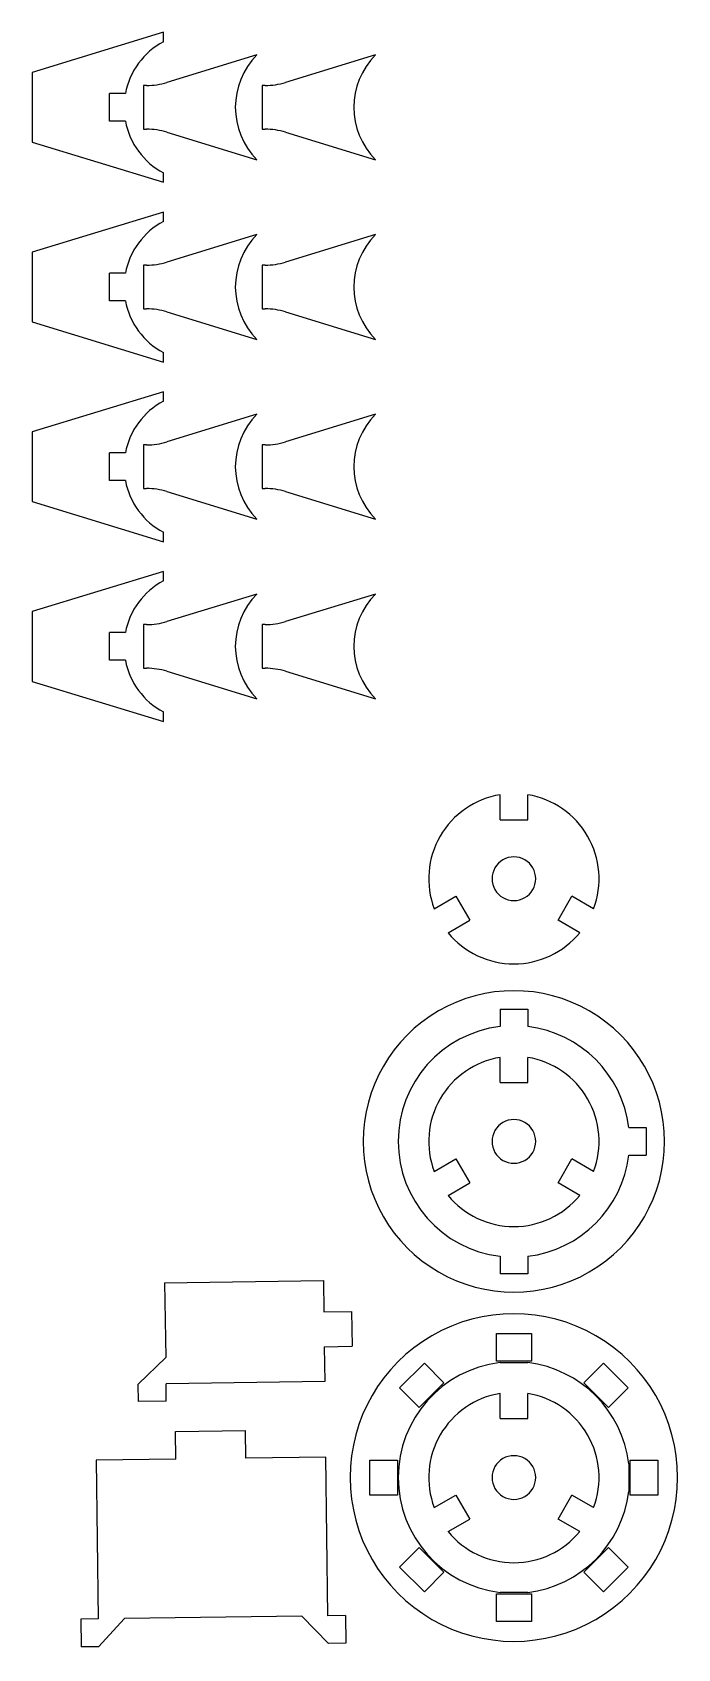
# Model space of a CAD drawing. Extents: x 4 to 214, y 15 to 316.
# Drawn here: x 138.8 to 212.7, y 129.5 to 314.6 of the extents above; entities that cross this region are included whole.
import ezdxf

# ---------------------------------------------------------------- set-up
doc = ezdxf.new("R2010")
doc.units = 0
doc.layers.get('0').update_dxf_attribs({"linetype": 'CONTINUOUS'})
doc.layers.add('02___PRT_ALL_AXES', color=7, linetype='CONTINUOUS')

msp = doc.modelspace()

# ---------------------------------------------------------------- linework, layer by layer
at = {"color": 7}
for points in [[(153.846922, 314.569325), (138.846921, 309.983365)], [(153.846922, 313.483365), (153.846922, 314.569325)], [(164.569507, 311.983365), (154.264888, 308.832927)], [(178.142773, 311.983365), (167.838154, 308.832927)], [(138.846921, 309.983365), (138.846921, 301.983365)], [(147.676921, 304.395865), (147.676921, 307.570865)], [(149.496481, 307.570865), (147.676921, 307.570865)], [(151.925912, 308.483365), (151.590302, 308.483365)], [(151.590302, 308.483365), (151.590302, 303.483365)], [(165.499181, 308.483365), (165.163571, 308.483365)], [(165.163571, 308.483365), (165.163571, 303.483365)], [(149.496481, 304.395865), (147.676921, 304.395865)], [(138.846921, 301.983365), (153.846922, 297.397405)], [(151.590302, 303.483365), (151.925912, 303.483365)], [(154.264888, 303.133803), (164.569507, 299.983365)], [(165.163571, 303.483365), (165.499181, 303.483365)], [(167.838154, 303.133803), (178.142773, 299.983365)], [(153.846922, 297.397405), (153.846922, 298.483365)], [(153.846922, 293.995325), (138.846921, 289.409365)], [(153.846922, 292.909365), (153.846922, 293.995325)], [(164.569507, 291.409365), (154.264888, 288.258927)], [(178.142773, 291.409365), (167.838154, 288.258927)], [(138.846921, 289.409365), (138.846921, 281.409365)], [(149.496481, 286.996865), (147.676921, 286.996865)], [(147.676921, 283.821865), (147.676921, 286.996865)], [(151.925912, 287.909365), (151.590302, 287.909365)], [(151.590302, 287.909365), (151.590302, 282.909365)], [(165.499181, 287.909365), (165.163571, 287.909365)], [(165.163571, 287.909365), (165.163571, 282.909365)], [(149.496481, 283.821865), (147.676921, 283.821865)], [(138.846921, 281.409365), (153.846922, 276.823405)], [(151.590302, 282.909365), (151.925912, 282.909365)], [(154.264888, 282.559803), (164.569507, 279.409365)], [(165.163571, 282.909365), (165.499181, 282.909365)], [(167.838154, 282.559803), (178.142773, 279.409365)], [(153.846922, 276.823405), (153.846922, 277.909365)], [(153.846922, 273.421325), (138.846921, 268.835364)], [(153.846922, 272.335365), (153.846922, 273.421325)], [(164.569507, 270.835365), (154.264888, 267.684927)], [(178.142773, 270.835365), (167.838154, 267.684927)], [(138.846921, 268.835364), (138.846921, 260.835366)], [(151.925912, 267.335364), (151.590302, 267.335364)], [(151.590302, 267.335364), (151.590302, 262.335366)], [(165.499181, 267.335364), (165.163571, 267.335364)], [(165.163571, 267.335364), (165.163571, 262.335366)], [(149.496481, 266.422863), (147.676921, 266.422863)], [(147.676921, 263.247863), (147.676921, 266.422863)], [(149.496481, 263.247863), (147.676921, 263.247863)], [(151.590302, 262.335366), (151.925912, 262.335366)], [(154.264888, 261.985802), (164.569507, 258.835364)], [(165.163571, 262.335366), (165.499181, 262.335366)], [(167.838154, 261.985802), (178.142773, 258.835364)], [(138.846921, 260.835366), (153.846922, 256.249404)], [(153.846922, 256.249404), (153.846922, 257.335364)], [(153.846922, 252.847325), (138.846921, 248.261364)], [(153.846922, 251.761365), (153.846922, 252.847325)], [(164.569507, 250.261366), (154.264888, 247.110927)], [(178.142773, 250.261366), (167.838154, 247.110927)], [(138.846921, 248.261364), (138.846921, 240.261366)], [(151.925912, 246.761364), (151.590302, 246.761364)], [(151.590302, 246.761364), (151.590302, 241.761366)], [(165.499181, 246.761364), (165.163571, 246.761364)], [(165.163571, 246.761364), (165.163571, 241.761366)], [(149.496481, 245.848863), (147.676921, 245.848863)], [(147.676921, 242.673863), (147.676921, 245.848863)], [(149.496481, 242.673863), (147.676921, 242.673863)], [(151.590302, 241.761366), (151.925912, 241.761366)], [(154.264888, 241.411802), (164.569507, 238.261364)], [(165.163571, 241.761366), (165.499181, 241.761366)], [(167.838154, 241.411802), (178.142773, 238.261364)], [(138.846921, 240.261366), (153.846922, 235.675404)], [(153.846922, 235.675404), (153.846922, 236.761364)], [(192.396886, 224.414467), (192.396886, 227.284362)], [(195.571886, 224.414467), (195.571886, 227.284362)], [(192.396886, 224.414467), (195.571886, 224.414467)], [(184.859563, 214.229335), (187.344964, 215.664282)], [(187.344964, 215.664282), (188.932464, 212.914653)], [(199.036308, 212.914653), (200.623808, 215.664282)], [(203.109206, 214.229335), (200.623808, 215.664282)], [(186.447063, 211.479706), (188.932464, 212.914653)], [(201.521706, 211.479706), (199.036308, 212.914653)], [(192.396886, 202.744093), (195.571886, 202.744093)], [(192.396886, 202.744093), (192.396886, 200.744091)], [(195.571886, 202.744093), (195.571886, 200.744091)], [(192.396886, 194.339537), (192.396886, 197.20943)], [(195.571886, 194.339537), (195.571886, 197.20943)], [(192.396886, 194.339537), (195.571886, 194.339537)], [(207.138942, 189.177035), (209.141441, 189.177035)], [(209.141441, 189.177035), (209.141441, 186.002035)], [(184.859563, 184.154405), (187.344964, 185.58935)], [(187.344964, 185.58935), (188.932464, 182.839721)], [(199.036308, 182.839721), (200.623808, 185.58935)], [(203.109206, 184.154405), (200.623808, 185.58935)], [(207.138942, 186.002035), (209.141441, 186.002035)], [(186.447063, 181.404774), (188.932464, 182.839721)], [(201.521706, 181.404774), (199.036308, 182.839721)], [(192.396886, 174.43498), (192.396886, 172.434981)], [(195.571886, 174.43498), (195.571886, 172.434981)], [(195.571886, 172.434981), (192.396886, 172.434981)], [(153.996382, 171.402657), (172.169661, 171.652765)], [(153.996382, 171.402657), (154.114274, 162.836411)], [(172.169661, 171.652765), (172.218748, 168.086047)], [(172.218748, 168.086047), (175.393446, 168.12974)], [(175.393446, 168.12974), (175.448491, 164.130118)], [(191.984384, 165.604049), (195.984385, 165.604049)], [(191.984384, 162.429049), (191.984384, 165.604049)], [(195.984385, 165.604049), (195.984385, 162.429049)], [(172.273793, 164.086427), (175.448491, 164.130118)], [(172.273793, 164.086427), (172.328837, 160.086805)], [(154.114274, 162.836411), (150.980857, 159.793003)], [(180.904679, 159.35783), (183.733104, 162.186259)], [(183.733104, 162.186259), (185.978168, 159.941192)], [(195.984385, 162.429049), (191.984384, 162.429049)], [(201.990602, 159.941192), (204.235665, 162.186259)], [(204.235665, 162.186259), (207.064094, 159.35783)], [(151.008382, 157.793193), (150.980865, 159.793003)], [(172.328837, 160.086805), (154.155558, 159.836697)], [(154.18308, 157.836884), (154.155563, 159.836697)], [(183.149742, 157.112767), (180.904679, 159.35783)], [(185.978168, 159.941192), (183.149742, 157.112767)], [(204.81903, 157.112767), (201.990602, 159.941192)], [(207.064094, 159.35783), (204.81903, 157.112767)], [(154.18308, 157.836884), (151.008382, 157.793193)], [(192.396886, 155.856551), (192.396886, 158.726443)], [(195.571886, 155.856551), (195.571886, 158.726443)], [(192.396886, 155.856551), (195.571886, 155.856551)], [(155.251054, 154.390257), (163.250299, 154.500346)], [(155.294748, 151.215556), (155.251054, 154.390257)], [(163.293989, 151.325645), (163.250299, 154.500346)], [(155.294748, 151.215556), (146.141059, 151.089577)], [(146.141059, 151.089577), (146.391167, 132.916298)], [(172.447678, 151.451623), (163.293989, 151.325645)], [(172.697789, 133.278344), (172.447678, 151.451623)], [(177.486886, 151.10655), (180.661886, 151.10655)], [(177.486886, 147.10655), (177.486886, 151.10655)], [(180.661886, 151.10655), (180.661886, 147.10655)], [(207.306886, 151.10655), (210.481886, 151.10655)], [(207.306886, 147.10655), (207.306886, 151.10655)], [(210.481886, 151.10655), (210.481886, 147.10655)], [(180.661886, 147.10655), (177.486886, 147.10655)], [(184.859563, 145.671419), (187.344964, 147.106363)], [(187.344964, 147.106363), (188.932464, 144.356734)], [(199.036308, 144.356734), (200.623808, 147.106363)], [(203.109206, 145.671419), (200.623808, 147.106363)], [(210.481886, 147.10655), (207.306886, 147.10655)], [(186.447063, 142.921787), (188.932464, 144.356734)], [(201.521706, 142.921787), (199.036308, 144.356734)], [(180.904679, 138.855269), (183.149742, 141.100333)], [(183.149742, 141.100333), (185.978168, 138.271905)], [(201.990602, 138.271905), (204.81903, 141.100333)], [(204.81903, 141.100333), (207.064094, 138.855269)], [(183.733104, 136.026841), (180.904679, 138.855269)], [(207.064094, 138.855269), (204.235665, 136.026841)], [(185.978168, 138.271905), (183.733104, 136.026841)], [(204.235665, 136.026841), (201.990602, 138.271905)], [(191.984384, 135.784051), (195.984385, 135.784051)], [(191.984384, 132.609051), (191.984384, 135.784051)], [(195.984385, 135.784051), (195.984385, 132.609051)], [(174.697599, 133.305866), (172.697789, 133.278349)], [(174.697599, 133.305866), (174.741292, 130.131168)], [(146.391167, 132.916298), (144.391357, 132.888781)], [(144.391357, 132.888776), (144.435048, 129.714077)], [(149.390885, 132.957581), (146.434861, 129.7416)], [(169.698072, 133.23706), (149.390885, 132.957581)], [(172.74148, 130.103646), (169.698072, 133.23706)], [(195.984385, 132.609051), (191.984384, 132.609051)], [(146.434861, 129.7416), (144.435048, 129.714083)], [(174.741292, 130.131168), (172.74148, 130.103651)]]:
    msp.add_lwpolyline(points, dxfattribs=at)
for points in [[(153.846922, 313.483365), (151.576653, 312.272555), (149.977021, 310.098564), (149.496481, 307.570865)], [(164.569507, 311.983365), (161.263903, 308.666303), (161.263903, 303.300426), (164.569507, 299.983365)], [(178.142773, 311.983365), (174.837169, 308.666303), (174.837169, 303.300426), (178.142773, 299.983365)], [(151.925912, 308.483365), (152.718583, 308.483365), (153.506853, 308.601172), (154.264888, 308.832927)], [(165.499181, 308.483365), (166.291851, 308.483365), (167.08012, 308.601172), (167.838154, 308.832927)], [(149.496481, 304.395865), (149.977021, 301.868166), (151.576653, 299.694174), (153.846922, 298.483365)], [(154.264888, 303.133803), (153.506853, 303.365557), (152.718583, 303.483365), (151.925912, 303.483365)], [(167.838154, 303.133803), (167.08012, 303.365557), (166.291851, 303.483365), (165.499181, 303.483365)], [(153.846922, 292.909365), (151.576653, 291.698555), (149.977021, 289.524564), (149.496481, 286.996865)], [(164.569507, 291.409365), (161.263903, 288.092303), (161.263903, 282.726426), (164.569507, 279.409365)], [(178.142773, 291.409365), (174.837169, 288.092303), (174.837169, 282.726426), (178.142773, 279.409365)], [(151.925912, 287.909365), (152.718583, 287.909365), (153.506853, 288.027172), (154.264888, 288.258927)], [(165.499181, 287.909365), (166.291851, 287.909365), (167.08012, 288.027172), (167.838154, 288.258927)], [(149.496481, 283.821865), (149.977021, 281.294166), (151.576653, 279.120174), (153.846922, 277.909365)], [(154.264888, 282.559803), (153.506853, 282.791557), (152.718583, 282.909365), (151.925912, 282.909365)], [(167.838154, 282.559803), (167.08012, 282.791557), (166.291851, 282.909365), (165.499181, 282.909365)], [(153.846922, 272.335365), (151.576653, 271.124555), (149.977021, 268.950563), (149.496481, 266.422863)], [(164.569507, 270.835365), (161.263903, 267.518303), (161.263903, 262.152426), (164.569507, 258.835364)], [(178.142773, 270.835365), (174.837169, 267.518303), (174.837169, 262.152426), (178.142773, 258.835364)], [(151.925912, 267.335364), (152.718583, 267.335364), (153.506853, 267.453172), (154.264888, 267.684927)], [(165.499181, 267.335364), (166.291851, 267.335365), (167.08012, 267.453173), (167.838154, 267.684927)], [(149.496481, 263.247863), (149.977022, 260.720165), (151.576653, 258.546174), (153.846922, 257.335364)], [(154.264888, 261.985802), (153.506853, 262.217557), (152.718583, 262.335365), (151.925912, 262.335366)], [(167.838154, 261.985802), (167.08012, 262.217557), (166.291851, 262.335365), (165.499181, 262.335366)], [(153.846922, 251.761365), (151.576653, 250.550556), (149.977021, 248.376563), (149.496481, 245.848863)], [(164.569507, 250.261366), (161.263902, 246.944304), (161.263902, 241.578426), (164.569507, 238.261364)], [(178.142773, 250.261366), (174.837168, 246.944304), (174.837168, 241.578426), (178.142773, 238.261364)], [(151.925912, 246.761364), (152.718583, 246.761364), (153.506853, 246.879172), (154.264888, 247.110927)], [(165.499181, 246.761364), (166.291851, 246.761365), (167.08012, 246.879173), (167.838154, 247.110927)], [(149.496481, 242.673863), (149.977022, 240.146165), (151.576653, 237.972174), (153.846922, 236.761364)], [(154.264888, 241.411802), (153.506853, 241.643557), (152.718583, 241.761365), (151.925912, 241.761366)], [(167.838154, 241.411802), (167.08012, 241.643557), (166.291851, 241.761365), (165.499181, 241.761366)], [(192.396886, 227.284362), (189.516337, 226.809007), (187.00039, 225.067836), (185.540636, 222.539468)], [(202.428134, 222.539467), (200.968381, 225.067835), (198.452435, 226.809006), (195.571886, 227.284362)], [(185.540636, 222.539468), (184.080882, 220.0111), (183.830958, 216.961641), (184.859563, 214.229335)], [(203.109206, 214.229335), (204.137811, 216.961641), (203.887887, 220.011099), (202.428134, 222.539467)], [(186.447063, 211.479706), (188.299007, 209.222756), (191.064878, 207.914468), (193.984385, 207.914468)], [(193.984385, 207.914468), (196.903892, 207.914468), (199.669762, 209.222756), (201.521706, 211.479706)], [(192.396886, 200.744091), (185.741403, 199.940901), (180.73439, 194.293308), (180.73439, 187.589535)], [(207.138942, 189.177035), (206.40766, 195.236682), (201.631533, 200.012809), (195.571886, 200.744091)], [(192.396886, 197.20943), (189.516338, 196.734074), (187.000391, 194.992904), (185.540638, 192.464537)], [(202.428133, 192.464536), (200.96838, 194.992903), (198.452434, 196.734074), (195.571886, 197.20943)], [(185.540638, 192.464537), (184.080884, 189.93617), (183.830959, 186.886711), (184.859563, 184.154405)], [(203.109206, 184.154405), (204.13781, 186.886711), (203.887886, 189.936169), (202.428133, 192.464536)], [(180.73439, 187.589535), (180.73439, 180.885762), (185.741403, 175.23817), (192.396886, 174.43498)], [(195.571886, 174.43498), (201.631533, 175.166262), (206.40766, 179.942389), (207.138942, 186.002035)], [(186.447063, 181.404774), (188.299007, 179.147824), (191.064878, 177.839536), (193.984385, 177.839536)], [(193.984385, 177.839536), (196.903892, 177.839536), (199.669762, 179.147824), (201.521706, 181.404774)], [(192.396886, 158.726443), (189.516338, 158.251088), (187.000391, 156.509917), (185.540638, 153.98155)], [(202.428133, 153.981549), (200.96838, 156.509916), (198.452434, 158.251087), (195.571886, 158.726443)], [(185.540638, 153.98155), (184.080884, 151.453183), (183.830959, 148.403725), (184.859563, 145.671419)], [(203.109206, 145.671419), (204.13781, 148.403724), (203.887886, 151.453182), (202.428133, 153.981549)], [(186.447063, 142.921787), (188.299007, 140.664837), (191.064878, 139.356549), (193.984385, 139.356549)], [(193.984385, 139.356549), (196.903892, 139.356549), (199.669762, 140.664837), (201.521706, 142.921787)]]:
    msp.add_open_spline(points, degree=3, dxfattribs=at)
at = {"layer": '02___PRT_ALL_AXES', "color": 7}
for points in [[(196.484384, 217.664467), (196.484384, 217.664467)], [(196.484384, 187.589535), (196.484384, 187.589535)], [(211.234384, 187.589535), (211.234384, 187.589535)], [(196.484384, 149.106549), (196.484384, 149.106549)], [(212.734384, 149.106549), (212.734384, 149.106549)]]:
    msp.add_lwpolyline(points, close=True, dxfattribs=at)
for points in [[(192.396886, 162.261107), (195.571886, 162.261107)], [(207.138942, 150.694049), (207.138942, 147.519049)], [(195.571886, 135.951993), (192.396886, 135.951993)]]:
    msp.add_lwpolyline(points, dxfattribs=at)
for points in [[(195.234979, 219.831246), (194.461174, 220.278285), (193.507595, 220.278285), (192.733791, 219.831246)], [(192.733791, 219.831246), (191.959986, 219.384206), (191.48365, 218.558121), (191.484385, 217.664467)], [(196.484384, 217.664467), (196.485119, 218.558121), (196.008783, 219.384206), (195.234979, 219.831246)], [(191.484385, 217.664467), (191.48365, 216.770814), (191.959986, 215.944729), (192.733791, 215.497689)], [(195.234979, 215.497689), (196.008783, 215.944729), (196.485119, 216.770814), (196.484384, 217.664467)], [(192.733791, 215.497689), (193.507595, 215.05065), (194.461174, 215.05065), (195.234979, 215.497689)], [(202.610945, 202.532978), (197.272983, 205.615594), (190.695786, 205.615594), (185.357824, 202.532978)], [(185.357824, 202.532978), (180.019863, 199.450361), (176.732454, 193.753654), (176.734385, 187.589535)], [(211.234384, 187.589535), (211.236315, 193.753654), (207.948906, 199.450361), (202.610945, 202.532978)], [(192.733791, 189.756313), (191.959986, 189.309274), (191.48365, 188.483189), (191.484385, 187.589535)], [(195.234979, 189.756313), (194.461174, 190.203353), (193.507595, 190.203353), (192.733791, 189.756313)], [(196.484384, 187.589535), (196.485119, 188.483189), (196.008783, 189.309274), (195.234979, 189.756313)], [(176.734385, 187.589535), (176.732454, 181.425417), (180.019863, 175.72871), (185.357824, 172.646093)], [(191.484385, 187.589535), (191.48365, 186.695882), (191.959986, 185.869797), (192.733791, 185.422757)], [(195.234979, 185.422757), (196.008783, 185.869797), (196.485119, 186.695882), (196.484384, 187.589535)], [(202.610945, 172.646093), (207.948906, 175.72871), (211.236315, 181.425417), (211.234384, 187.589535)], [(192.733791, 185.422757), (193.507595, 184.975718), (194.461174, 184.975718), (195.234979, 185.422757)], [(185.357824, 172.646093), (190.695786, 169.563476), (197.272983, 169.563476), (202.610945, 172.646093)], [(203.361011, 165.34922), (197.558914, 168.699838), (190.409855, 168.699838), (184.607758, 165.34922)], [(184.607758, 165.34922), (178.805661, 161.998603), (175.232372, 155.80662), (175.234386, 149.106549)], [(212.734384, 149.106549), (212.736397, 155.80662), (209.163108, 161.998603), (203.361011, 165.34922)], [(192.396886, 162.261107), (185.741398, 161.457922), (180.734378, 155.810327), (180.734378, 149.10655)], [(207.138942, 150.694049), (206.407661, 156.753696), (201.631534, 161.529825), (195.571886, 162.261107)], [(192.733791, 151.273327), (191.959986, 150.826287), (191.48365, 150.000202), (191.484385, 149.106549)], [(195.234979, 151.273327), (194.461174, 151.720366), (193.507595, 151.720366), (192.733791, 151.273327)], [(196.484384, 149.106549), (196.485119, 150.000202), (196.008783, 150.826287), (195.234979, 151.273327)], [(175.234386, 149.106549), (175.232372, 142.406477), (178.805661, 136.214494), (184.607758, 132.863877)], [(180.734378, 149.10655), (180.734378, 142.402773), (185.741398, 136.755177), (192.396886, 135.951993)], [(191.484385, 149.106549), (191.48365, 148.212895), (191.959986, 147.38681), (192.733791, 146.93977)], [(195.234979, 146.93977), (196.008783, 147.38681), (196.485119, 148.212895), (196.484384, 149.106549)], [(203.361011, 132.863877), (209.163108, 136.214494), (212.736397, 142.406477), (212.734384, 149.106549)], [(192.733791, 146.93977), (193.507595, 146.492731), (194.461174, 146.492731), (195.234979, 146.93977)], [(195.571886, 135.951993), (201.631533, 136.683275), (206.40766, 141.459402), (207.138942, 147.519049)], [(184.607758, 132.863877), (190.409855, 129.513259), (197.558914, 129.513259), (203.361011, 132.863877)]]:
    msp.add_open_spline(points, degree=3, dxfattribs=at)

doc.saveas('drawing.dxf')
